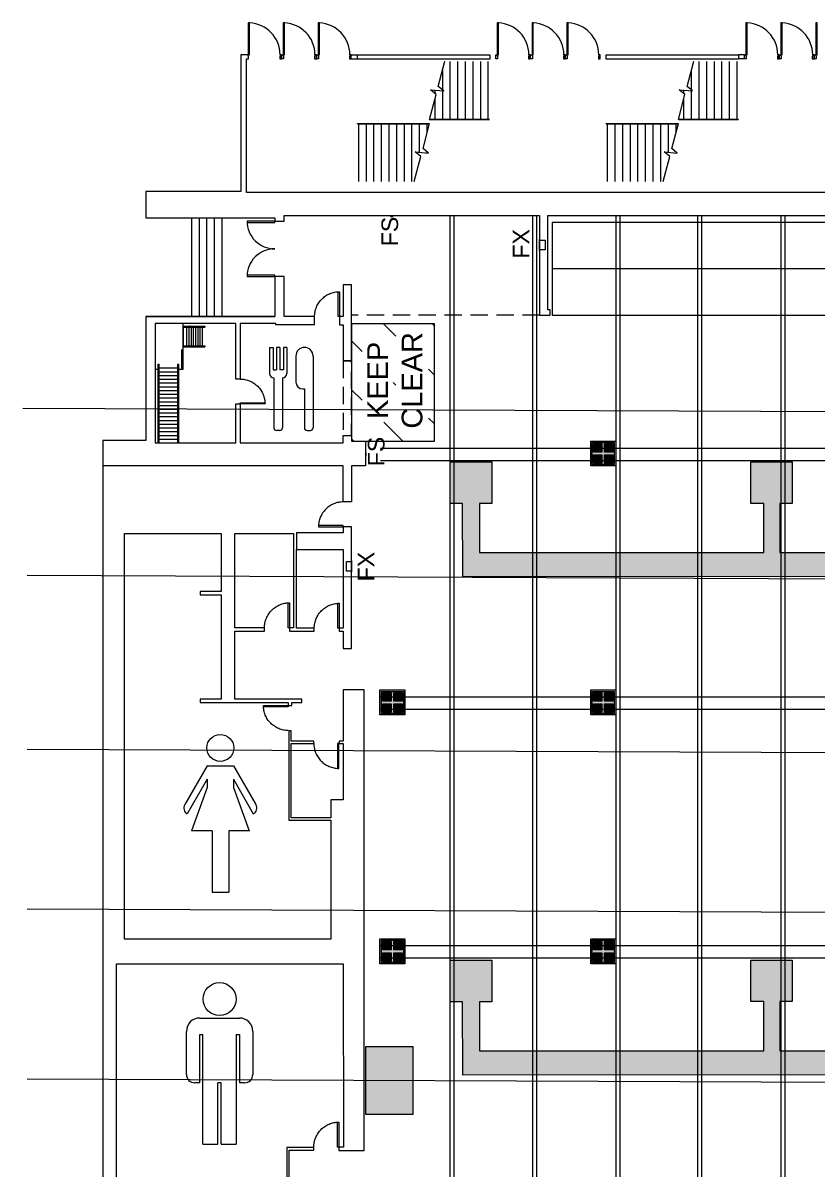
# Model space of a CAD drawing. Header units: inches. Extents: x -10671 to 1761, y -674 to 7170.
# Drawn here: x -10218 to -9069, y 5463 to 7121 of the extents above; entities that cross this region are included whole.
import ezdxf

# ---------------------------------------------------------------- set-up
doc = ezdxf.new("R2010")
doc.units = ezdxf.units.IN
doc.header["$LTSCALE"] = 19.2
doc.header["$MEASUREMENT"] = 0
doc.linetypes.add('DASHED', pattern=[1.953125, 1.302083, -0.651042])
for name, color, linetype, lineweight in [('DWG-0', 7, 'Continuous', 18), ('Venue-Ceiling-Lights Circuits', 7, 'Continuous', 5), ('Venue-Floor Pockets', 7, 'Continuous', 5), ('Venue-Walls and Doors', 7, 'Continuous', 5)]:
    doc.layers.add(name, color=color, linetype=linetype, lineweight=lineweight)
for name, color, linetype, lineweight, true_color in [('DWG-bldg-utility box', 3, 'Continuous', 18, 0x00ff00), ('Venue-Bleachers Stored', 7, 'Continuous', 15, 0xdd0000), ('Venue-Ceiling-HVAC', 7, 'Continuous', 5, 0xbbbbbb), ('Venue-Ceiling-Obstructions', 7, 'Continuous', 5, 0xdd0000), ('Venue-Concession Area', 2, 'Continuous', 18, 0xffff00), ('Venue-Fire Apparatus and Text', 1, 'Continuous', 5, 0xff0000), ('Venue-Rigging Steel-High', 7, 'Continuous', 5, 0x800000), ('Venue-Rigging Steel-Low', 7, 'Continuous', 5, 0x0000dd), ('Venue-Text-Facility', 4, 'Continuous', 5, 0x00ffff)]:
    doc.layers.add(name, color=color, linetype=linetype, lineweight=lineweight, true_color=true_color)
doc.styles.add('Arial', font='Arial')

# ---------------------------------------------------------------- blocks, each defined once
blk = doc.blocks.new('DR2')
at = {"layer": 'DWG-0', "flags": 128}
blk.add_lwpolyline([(1, -0.951), (0, -0.951), (0, -1), (1, -1, 0.414214), (0, 0, 0.414214), (1, 1), (0, 1), (0, 0.951), (1, 0.951)], format="xyb", dxfattribs=at)
blk = doc.blocks.new('DR')
at = {"layer": 'DWG-0'}
blk.add_polyline3d([(0, -0.5, 0), (0.049, -0.499, 0), (0.098, -0.495, 0), (0.147, -0.489, 0), (0.195, -0.481, 0), (0.243, -0.47, 0), (0.29, -0.457, 0), (0.337, -0.442, 0), (0.383, -0.424, 0), (0.428, -0.404, 0), (0.471, -0.382, 0), (0.514, -0.358, 0), (0.556, -0.331, 0), (0.596, -0.303, 0), (0.634, -0.273, 0), (0.672, -0.241, 0), (0.707, -0.207, 0), (0.741, -0.172, 0), (0.773, -0.134, 0), (0.803, -0.096, 0), (0.831, -0.056, 0), (0.858, -0.014, 0), (0.882, 0.029, 0), (0.904, 0.072, 0), (0.924, 0.117, 0), (0.942, 0.163, 0), (0.957, 0.21, 0), (0.97, 0.257, 0), (0.981, 0.305, 0), (0.989, 0.353, 0), (0.995, 0.402, 0), (0.999, 0.451, 0), (1, 0.5, 0), (0, 0.5, 0), (0, 0.451, 0), (1, 0.451, 0)], dxfattribs=at)
blk = doc.blocks.new('FLOORBOX')
at = {"layer": 'Venue-Floor Pockets', "linetype": 'Continuous', "lineweight": 0, "true_color": 0xaaaaaa}
blk.add_hatch(color=253, dxfattribs=at).paths.add_polyline_path([(-18, 18), (18, 18), (18, -18), (-18, -18)])
at = {"layer": 'Venue-Floor Pockets', "linetype": 'Continuous', "lineweight": 0, "true_color": 0xbbbbbb}
blk.add_hatch(color=9, dxfattribs=at).paths.add_polyline_path([(-16, 16), (16, 16), (16, -16), (-16, -16)])
at = {"layer": 'Venue-Floor Pockets', "linetype": 'Continuous', "lineweight": 0, "true_color": 0xdddddd}
for points in [[(-14, 14), (-2, 14), (-2, 2), (-14, 2)], [(2, 14), (14, 14), (14, 2), (2, 2)], [(-14, -2), (-2, -2), (-2, -14), (-14, -14)], [(2, -2), (14, -2), (14, -14), (2, -14)]]:
    blk.add_hatch(color=254, dxfattribs=at).paths.add_polyline_path(points)
at = {"layer": 'Venue-Floor Pockets', "color": 7, "linetype": 'Continuous', "lineweight": 5, "flags": 128}
for points in [[(-18, 18), (18, 18), (18, -18), (-18, -18)], [(-16, 16), (16, 16), (16, -16), (-16, -16)], [(-14, 14), (-2, 14), (-2, 2), (-14, 2)], [(2, 14), (14, 14), (14, 2), (2, 2)], [(-14, -2), (-2, -2), (-2, -14), (-14, -14)], [(2, -2), (14, -2), (14, -14), (2, -14)]]:
    blk.add_lwpolyline(points, close=True, dxfattribs=at)
blk = doc.blocks.new('FX')
at = {"layer": 'Venue-Fire Apparatus and Text'}
for p, q in [((0, -5.75), (0, 10.75)), ((0.5, 10.75), (0, 10.75)), ((0.5, -5.75), (0.5, 10.75)), ((0.5, -5.75), (0, -5.75))]:
    blk.add_line(p, q, dxfattribs=at)
at = {"layer": 'Venue-Fire Apparatus and Text', "flags": 128}
blk.add_lwpolyline([(0, 9.5), (0, -4.5), (-8, -4.5), (-8, 9.5)], close=True, dxfattribs=at)
blk = doc.blocks.new('FEVC')
at = {"layer": 'Venue-Fire Apparatus and Text'}
for p, q in [((8.25, 0.5), (-8.25, 0.5)), ((-8.25, 0.5), (-8.25, 0)), ((8.25, 0), (-8.25, 0)), ((8.25, 0.5), (8.25, 0))]:
    blk.add_line(p, q, dxfattribs=at)
at = {"layer": 'Venue-Fire Apparatus and Text', "flags": 128}
blk.add_lwpolyline([(-7, 0), (7, 0), (7, -7.5), (-7, -7.5)], close=True, dxfattribs=at)
blk = doc.blocks.new('REST')
at = {"layer": 'Venue-Text-Facility'}
for p, q in [((-33.1, 80.6), (-28.1, 80.6)), ((-33.1, 80.6), (-33.1, 43.1)), ((-28.1, 80.6), (-28.1, 48.1)), ((-18.1, 80.6), (-23.1, 80.6)), ((-23.1, 80.6), (-23.1, 48.1)), ((-18.1, 80.6), (-18.1, 48.1)), ((-8.1, 80.6), (-13.1, 80.6)), ((-13.1, 80.6), (-13.1, 48.1)), ((-8.1, 80.6), (-8.1, 43.1)), ((4.9, 68.1), (4.9, 30.6)), ((29.9, 68.1), (29.9, -35.7)), ((-28.1, 48.1), (-23.1, 48.1)), ((-26.9, 36.8), (-26.9, -35.7)), ((-13.1, 48.1), (-18.1, 48.1)), ((-14.4, 36.8), (-14.4, -35.7)), ((14.9, 20.6), (17.4, 20.6)), ((17.4, 20.6), (17.4, -35.7)), ((-18.1, -39.4), (-23.1, -39.4)), ((21.1, -39.4), (26.1, -39.4))]:
    blk.add_line(p, q, dxfattribs=at)
for centre, radius, start, end in [((17.4, 68.1), 12.5, 0, 180), ((-26.9, 43.1), 6.25, 180, 270), ((-14.4, 43.1), 6.25, 270, 0), ((14.9, 30.6), 10, 180, 270), ((-23.1, -35.7), 3.75, 180, 270), ((-18.1, -35.7), 3.75, 270, 0), ((21.1, -35.7), 3.75, 180, 270), ((26.1, -35.7), 3.75, 270, 0)]:
    blk.add_arc(centre, radius, start, end, dxfattribs=at)
blk = doc.blocks.new('MEN')
at = {"layer": 'Venue-Text-Facility'}
for p, q in [((-2, 76), (22, 76)), ((-10, 42), (-10, 68)), ((-2, 37), (-2, 66)), ((-2, 66), (0, 66)), ((0, 0), (0, 66)), ((20, 66), (20, 0)), ((20, 66), (22, 66)), ((22, 66), (22, 37)), ((30, 68), (30, 42)), ((-2, 37), (-5, 37)), ((11, 37), (9, 37)), ((9, 0), (9, 37)), ((11, 0), (11, 37)), ((25, 37), (22, 37)), ((0, 0), (9, 0)), ((11, 0), (20, 0))]:
    blk.add_line(p, q, dxfattribs=at)
blk.add_circle((10, 87.44), 9.93, dxfattribs=at)
for centre, radius, start, end in [((-2, 68), 8, 90, 180), ((22, 68), 8, 0, 90), ((-5, 42), 5, 180, 270), ((25, 42), 5, 270, 0)]:
    blk.add_arc(centre, radius, start, end, dxfattribs=at)
blk = doc.blocks.new('WOMEN')
at = {"layer": 'Venue-Text-Facility'}
for p, q in [((-8, 76), (-21.46, 52.68)), ((-8, 76), (7.77, 76)), ((7.77, 76), (21.23, 52.68)), ((-8, 68), (-20, 47.22)), ((-8, 63.1), (-17.5, 37)), ((-8, 68), (-8, 63.1)), ((7.77, 68), (7.77, 63.1)), ((7.77, 68), (19.77, 47.22)), ((7.77, 63.1), (17.27, 37)), ((-5, 37), (-17.5, 37)), ((-5, 37), (-5, 0)), ((5, 37), (5, 0)), ((17.5, 37), (5, 37)), ((-5, 0), (5, 0))]:
    blk.add_line(p, q, dxfattribs=at)
blk.add_circle((-0.12, 86.89), 8.11, dxfattribs=at)
for centre, start, end in [((-18.37, 50.58), 145.79538, 244.20462), ((18.14, 50.58), 295.79538, 34.20462)]:
    blk.add_arc(centre, 3.74, start, end, dxfattribs=at)

msp = doc.modelspace()

# ---------------------------------------------------------------- hatches: boundary and pattern name
at = {"layer": 'Venue-Ceiling-HVAC', "linetype": 'Continuous', "lineweight": 0, "true_color": 0xbbbbbb}
for points in [[(-9581.3, 6319.9), (-9581.7, 6426.2), (-9599.5, 6426.2), (-9599.5, 6486.2), (-9539.5, 6486.2), (-9539.5, 6426.2), (-9557.3, 6426.2), (-9557.3, 6355.3), (-9145.8, 6355.3), (-9145.8, 6426.2), (-9165, 6426.2), (-9165, 6486.2), (-9104.9, 6486.2), (-9104.9, 6426.2), (-9122.6, 6426.2), (-9122.6, 6355.3), (-8699.1, 6355.3), (-8699.1, 6426.1), (-8718.3, 6426.1), (-8718.3, 6486.2), (-8658.4, 6486.2), (-8658.4, 6426.2), (-8676.1, 6426.2), (-8676.1, 6355.3), (-8250.4, 6355.3), (-8250.4, 6426.2), (-8269.6, 6426.2), (-8269.6, 6486.2), (-8209.6, 6486.2), (-8209.6, 6426.2), (-8227.3, 6426.2), (-8227.3, 6355.4), (-7816.7, 6355.4), (-7816.7, 6426.2), (-7835.9, 6426.2), (-7835.9, 6486.2), (-7775.9, 6486.2), (-7775.9, 6426.2), (-7793.3, 6426.2), (-7793.3, 6355.4), (-7559.3, 6355.9), (-7559.3, 6320.5)], [(-9581.3, 5599.3), (-9581.7, 5705.5), (-9599.5, 5705.5), (-9599.5, 5765.5), (-9539.5, 5765.5), (-9539.5, 5705.5), (-9557.3, 5705.5), (-9557.3, 5634.6), (-9145.8, 5634.6), (-9145.8, 5705.6), (-9165, 5705.6), (-9165, 5765.6), (-9104.9, 5765.6), (-9104.9, 5705.6), (-9122.6, 5705.6), (-9122.6, 5634.6), (-8699.1, 5634.6), (-8699.1, 5705.5), (-8718.3, 5705.5), (-8718.3, 5765.6), (-8658.4, 5765.5), (-8658.4, 5705.5), (-8676.1, 5705.5), (-8676.1, 5634.6), (-8250.4, 5634.6), (-8250.4, 5705.5), (-8269.6, 5705.5), (-8269.6, 5765.5), (-8209.6, 5765.5), (-8209.6, 5705.5), (-8227.3, 5705.5), (-8227.3, 5634.7), (-7816.7, 5634.7), (-7816.7, 5705.5), (-7835.9, 5705.5), (-7835.9, 5765.5), (-7775.9, 5765.5), (-7775.9, 5705.5), (-7793.3, 5705.5), (-7793.3, 5634.7), (-7559.3, 5635.2), (-7559.3, 5599.9)]]:
    msp.add_hatch(color=9, dxfattribs=at).paths.add_polyline_path(points)
at = {"layer": 'Venue-Ceiling-Obstructions', "linetype": 'Continuous', "lineweight": 0}
msp.add_hatch(color=255, dxfattribs=at).paths.add_polyline_path([(-9721.9, 5542.1), (-9721.9, 5640.9), (-9653.9, 5640.9), (-9653.9, 5542.1)])
at = {"layer": 'Venue-Concession Area', "linetype": 'Continuous', "lineweight": 18, "true_color": 0xff0000}
h = msp.add_hatch(dxfattribs=at)
h.set_pattern_fill('ANSI31', color=1, scale=2.666667, angle=90, style=0, pattern_type=2)
h.set_pattern_definition([(135, (-9682.26, 6600.933), (-35.355, -35.355), [])])
h.paths.add_polyline_path([(-9742.3, 6516.3), (-9622.3, 6516.3), (-9622.3, 6685.6), (-9742.3, 6685.6)])
h.paths.add_polyline_path([(-9678.4, 6529.7), (-9678.4, 6678.5), (-9630.9, 6678.5), (-9630.9, 6529.7)])
h.paths.add_polyline_path([(-9727.2, 6543.5), (-9727.2, 6664.7), (-9682.2, 6664.7), (-9682.2, 6543.5)])

# ---------------------------------------------------------------- linework, layer by layer
at = {"layer": 'Venue-Bleachers Stored'}
for p, q in [((-7864.3, 6832.3), (-9452.3, 6832.3)), ((-9452.3, 6832.3), (-9452.3, 6698.3)), ((-7864.3, 6765.3), (-9452.3, 6765.3)), ((-9452.3, 6698.3), (-7864.3, 6698.3))]:
    msp.add_line(p, q, dxfattribs=at)
at = {"layer": 'Venue-Ceiling-HVAC', "flags": 128}
for points in [[(-7559.3, 6320.5), (-9581.3, 6319.9), (-9581.7, 6426.2), (-9599.5, 6426.2), (-9599.5, 6486.2), (-9539.5, 6486.2), (-9539.5, 6426.2), (-9557.3, 6426.2), (-9557.3, 6355.3), (-9145.8, 6355.3), (-9145.8, 6426.2), (-9165, 6426.2), (-9165, 6486.2), (-9104.9, 6486.2), (-9104.9, 6426.2), (-9122.6, 6426.2), (-9122.6, 6355.3), (-8699.1, 6355.3)], [(-7559.3, 5599.9), (-9581.3, 5599.3), (-9581.7, 5705.5), (-9599.5, 5705.5), (-9599.5, 5765.5), (-9539.5, 5765.5), (-9539.5, 5705.5), (-9557.3, 5705.5), (-9557.3, 5634.6), (-9145.8, 5634.6), (-9145.8, 5705.6), (-9165, 5705.6), (-9165, 5765.6), (-9104.9, 5765.6), (-9104.9, 5705.6), (-9122.6, 5705.6), (-9122.6, 5634.6), (-8699.1, 5634.6)]]:
    msp.add_lwpolyline(points, dxfattribs=at)
at = {"layer": 'Venue-Ceiling-Lights Circuits', "color": 7, "linetype": 'Continuous', "lineweight": 5}
for p, q in [((-7459, 6552.1), (-10217.8, 6563.6)), ((-7466.2, 6310.2), (-10211.8, 6321.7)), ((-7466.2, 6058.9), (-10211.8, 6070.4)), ((-7466.2, 5827.7), (-10211.8, 5839.2)), ((-7466.2, 5582.1), (-10211.8, 5593.6))]:
    msp.add_line(p, q, dxfattribs=at)
at = {"layer": 'Venue-Ceiling-Obstructions', "flags": 128}
msp.add_lwpolyline([(-9721.9, 5542.1), (-9721.9, 5640.9), (-9653.9, 5640.9), (-9653.9, 5542.1)], close=True, dxfattribs=at)
at = {"layer": 'Venue-Concession Area', "flags": 128}
msp.add_lwpolyline([(-9742.3, 6516.3), (-9622.3, 6516.3), (-9622.3, 6685.6), (-9742.3, 6685.6)], close=True, dxfattribs=at)
at = {"layer": 'Venue-Fire Apparatus and Text', "flags": 128}
for points in [[(-9685.9, 6842.3), (-9685.9, 6841.3), (-9682.9, 6841.3), (-9682.9, 6842.3)], [(-9722.3, 6495.6), (-9721.3, 6495.6), (-9721.3, 6498.6), (-9722.3, 6498.6)]]:
    msp.add_lwpolyline(points, dxfattribs=at)
at = {"layer": 'Venue-Rigging Steel-High'}
for p, q in [((-9600.2, 6841.4), (-9600.2, 4022.6)), ((-9594.2, 6841.4), (-9594.2, 4022.6)), ((-9480.7, 6841.4), (-9480.7, 4022.7)), ((-9474.7, 6841.4), (-9474.7, 4022.7)), ((-9360.1, 6841.4), (-9360.1, 4027.2)), ((-9354.1, 6841.4), (-9354.1, 4027.2)), ((-9241.9, 6841.4), (-9241.9, 3990.5)), ((-9235.9, 6841.4), (-9235.9, 3990.5)), ((-9121.4, 6841.4), (-9121.4, 3990.5)), ((-9115.4, 6841.4), (-9115.4, 3990.5))]:
    msp.add_line(p, q, dxfattribs=at)
at = {"layer": 'Venue-Rigging Steel-Low'}
for p, q in [((-7587.7, 6505.7), (-9700.7, 6505.7)), ((-7587.7, 6487.7), (-9700.7, 6487.7)), ((-7573.5, 6146.1), (-9700.7, 6146.1)), ((-7573.5, 6128.1), (-9700.7, 6128.1)), ((-7573.5, 5786.5), (-9700.7, 5786.5)), ((-7573.5, 5768.5), (-9700.7, 5768.5))]:
    msp.add_line(p, q, dxfattribs=at)
at = {"layer": 'Venue-Walls and Doors'}
for p, q in [((-9843.8, 7075), (-9843.3, 7075)), ((-9843.8, 7069), (-9843.3, 7069)), ((-9793.3, 7075), (-9792.8, 7075)), ((-9793.3, 7069), (-9792.8, 7069)), ((-9742.8, 7075), (-9734, 7075)), ((-9742.8, 7069), (-9734, 7069)), ((-9600, 7065.2), (-9600, 6981.9)), ((-9589, 7065.2), (-9589, 6981.9)), ((-9578, 7065.2), (-9578, 6981.9)), ((-9567, 7065.2), (-9567, 6981.9)), ((-9556, 7065.2), (-9556, 6981.9)), ((-9545, 7065.2), (-9545, 6981.9)), ((-9545, 7063.2), (-9545, 6981.9)), ((-9240, 7065.2), (-9240, 6981.9)), ((-9229, 7065.2), (-9229, 6981.9)), ((-9218, 7065.2), (-9218, 6981.9)), ((-9207, 7065.2), (-9207, 6981.9)), ((-9196, 7065.2), (-9196, 6981.9)), ((-9185, 7065.2), (-9185, 6981.9)), ((-9173.8, 7075), (-9182.5, 7075)), ((-9173.8, 7069), (-9182.5, 7069)), ((-9123.8, 7075), (-9123.3, 7075)), ((-9123.8, 7069), (-9123.3, 7069)), ((-9073.3, 7075), (-9072.8, 7075)), ((-9073.3, 7069), (-9072.8, 7069)), ((-9611, 7052.2), (-9611, 6981.9)), ((-9251, 7052.2), (-9251, 6981.9)), ((-9622, 7023.9), (-9622, 7019.3)), ((-9262, 7023.9), (-9262, 7019.3)), ((-9622, 7010.5), (-9622, 6981.9)), ((-9262, 7010.5), (-9262, 6981.9)), ((-9629.6, 6981.5), (-9543, 6981.5)), ((-9629.5, 6981.9), (-9543, 6981.9)), ((-9269.6, 6981.5), (-9183, 6981.5)), ((-9269.5, 6981.9), (-9183, 6981.9)), ((-9183, 6981.9), (-9183, 6981.5)), ((-9734, 6975.5), (-9629.4, 6975.5)), ((-9734, 6975.2), (-9734, 6975.5)), ((-9734, 6975.2), (-9629.5, 6975.2)), ((-9732, 6891.9), (-9732, 6975.2)), ((-9721, 6891.9), (-9721, 6975.2)), ((-9710, 6891.9), (-9710, 6975.2)), ((-9699, 6891.9), (-9699, 6975.2)), ((-9688, 6891.9), (-9688, 6975.2)), ((-9677, 6891.9), (-9677, 6975.2)), ((-9666, 6891.9), (-9666, 6975.2)), ((-9655, 6891.9), (-9655, 6975.2)), ((-9644, 6933.9), (-9644, 6975.2)), ((-9633, 6962.2), (-9633, 6975.2)), ((-9374, 6975.5), (-9269.4, 6975.5)), ((-9374, 6975.2), (-9374, 6975.5)), ((-9374, 6975.2), (-9269.5, 6975.2)), ((-9372, 6891.9), (-9372, 6975.2)), ((-9361, 6891.9), (-9361, 6975.2)), ((-9350, 6891.9), (-9350, 6975.2)), ((-9339, 6891.9), (-9339, 6975.2)), ((-9328, 6891.9), (-9328, 6975.2)), ((-9317, 6891.9), (-9317, 6975.2)), ((-9306, 6891.9), (-9306, 6975.2)), ((-9295, 6891.9), (-9295, 6975.2)), ((-9284, 6933.9), (-9284, 6975.2)), ((-9273, 6962.2), (-9273, 6975.2)), ((-9633, 6933), (-9633, 6934.4)), ((-9973.6, 6696.3), (-9973.6, 6839.3)), ((-9962.6, 6696.3), (-9962.6, 6839.3)), ((-9951.6, 6696.3), (-9951.6, 6839.3)), ((-9940.6, 6696.3), (-9940.6, 6839.3)), ((-9929.6, 6696.3), (-9929.6, 6839.3)), ((-10039.8, 6696.3), (-9853.6, 6696.3)), ((-9985.8, 6620.5), (-9985.8, 6686.5)), ((-9985.8, 6682.5), (-9954.6, 6682.5)), ((-9985.8, 6654), (-9985.8, 6681)), ((-9985.8, 6681), (-9985.8, 6654)), ((-9985.8, 6681), (-9954.6, 6681)), ((-9980.6, 6654), (-9980.6, 6681)), ((-9977.3, 6654), (-9977.3, 6681)), ((-9974.1, 6654), (-9974.1, 6681)), ((-9970.9, 6654), (-9970.9, 6681)), ((-9967.7, 6654), (-9967.7, 6681)), ((-9964.4, 6654), (-9964.4, 6681)), ((-9961.2, 6654), (-9961.2, 6681)), ((-9957.9, 6654), (-9957.9, 6681)), ((-9954.6, 6682.5), (-9954.6, 6681)), ((-9988.3, 6647.8), (-9988.3, 6622.3)), ((-9986.8, 6647.8), (-9986.8, 6622.3)), ((-9985.8, 6654), (-9985.8, 6654.3)), ((-9985.8, 6654), (-9954.6, 6654)), ((-9985.8, 6652.5), (-9954.6, 6652.5)), ((-9954.6, 6654), (-9954.6, 6652.5)), ((-10026.3, 6620.5), (-10022.2, 6620.5)), ((-10022.2, 6513.5), (-10022.2, 6627.5)), ((-10022.2, 6627.5), (-10020.7, 6627.5)), ((-10020.7, 6513.5), (-10020.7, 6627.5)), ((-10020.7, 6622), (-9993.7, 6622)), ((-10020.7, 6616.6), (-9993.7, 6616.6)), ((-9993.7, 6513.5), (-9993.7, 6627.5)), ((-9993.7, 6627.5), (-9992.2, 6627.5)), ((-9992.2, 6513.5), (-9992.2, 6627.5)), ((-9992.2, 6620.5), (-9985.8, 6620.5)), ((-10020.7, 6611.2), (-9993.7, 6611.2)), ((-10020.7, 6605.7), (-9993.7, 6605.7)), ((-10020.7, 6600.3), (-9993.7, 6600.3)), ((-10020.7, 6594.9), (-9993.7, 6594.9)), ((-10020.7, 6589.5), (-9993.7, 6589.5)), ((-10020.7, 6584), (-9993.7, 6584)), ((-10020.7, 6578.6), (-9993.7, 6578.6)), ((-10020.7, 6573.2), (-9993.7, 6573.2)), ((-10020.7, 6567.8), (-9993.7, 6567.8)), ((-10020.7, 6562.4), (-9993.7, 6562.4)), ((-10020.7, 6557), (-9993.7, 6557)), ((-10020.7, 6551.6), (-9993.7, 6551.6)), ((-10020.7, 6546.1), (-9993.7, 6546.1)), ((-10020.7, 6540.8), (-9993.7, 6540.8)), ((-10020.7, 6535.3), (-9993.7, 6535.3)), ((-10020.7, 6529.9), (-9993.7, 6529.9)), ((-10020.7, 6524.5), (-9993.7, 6524.5)), ((-10020.7, 6519.1), (-9993.7, 6519.1)), ((-9903.6, 6513.5), (-9754.3, 6513.5))]:
    msp.add_line(p, q, dxfattribs=at)
at = {"layer": 'Venue-Walls and Doors', "linetype": 'DASHED'}
msp.add_line((-9470.3, 6698.3), (-9742.3, 6698.3), dxfattribs=at)
at = {"layer": 'Venue-Walls and Doors', "flags": 128}
for points in [[(-9890, 7075), (-9890, 7121), (-9891.8, 7121), (-9891.8, 7075)], [(-9839.5, 7075), (-9839.5, 7121), (-9841.3, 7121), (-9841.3, 7075)], [(-9789, 7075), (-9789, 7121), (-9790.8, 7121), (-9790.8, 7075)], [(-9530, 7075), (-9530, 7121), (-9531.8, 7121), (-9531.8, 7075)], [(-9479.5, 7075), (-9479.5, 7121), (-9481.3, 7121), (-9481.3, 7075)], [(-9429, 7075), (-9429, 7121), (-9430.8, 7121), (-9430.8, 7075)], [(-9170, 7075), (-9170, 7121), (-9171.8, 7121), (-9171.8, 7075)], [(-9119.5, 7075), (-9119.5, 7121), (-9121.3, 7121), (-9121.3, 7075)], [(-9069, 7075), (-9069, 7121), (-9070.8, 7121), (-9070.8, 7075)], [(-9843.8, 7069), (-9843.8, 7075), (-9845.8, 7075), (-9845.8, 7073), (-9846.3, 7073), (-9846.3, 7069)], [(-9843.3, 7069), (-9843.3, 7075), (-9841.3, 7075), (-9841.3, 7073), (-9840.8, 7073), (-9840.8, 7069)], [(-9793.3, 7069), (-9793.3, 7075), (-9795.3, 7075), (-9795.3, 7073), (-9795.8, 7073), (-9795.8, 7069)], [(-9792.8, 7069), (-9792.8, 7075), (-9790.8, 7075), (-9790.8, 7073), (-9790.3, 7073), (-9790.3, 7069)], [(-9742.8, 7069), (-9742.8, 7075), (-9744.8, 7075), (-9744.8, 7073), (-9745.3, 7073), (-9745.3, 7069)], [(-9734, 7068.5), (-9734, 7075), (-9542.5, 7075), (-9542.5, 7068.5)], [(-9533.8, 7069), (-9533.8, 7075), (-9531.8, 7075), (-9531.8, 7073), (-9531.3, 7073), (-9531.3, 7069)], [(-9483.8, 7069), (-9483.8, 7075), (-9485.8, 7075), (-9485.8, 7073), (-9486.3, 7073), (-9486.3, 7069)], [(-9483.3, 7069), (-9483.3, 7075), (-9481.3, 7075), (-9481.3, 7073), (-9480.8, 7073), (-9480.8, 7069)], [(-9433.3, 7069), (-9433.3, 7075), (-9435.3, 7075), (-9435.3, 7073), (-9435.8, 7073), (-9435.8, 7069)], [(-9432.8, 7069), (-9432.8, 7075), (-9430.8, 7075), (-9430.8, 7073), (-9430.3, 7073), (-9430.3, 7069)], [(-9382.8, 7069), (-9382.8, 7075), (-9384.8, 7075), (-9384.8, 7073), (-9385.3, 7073), (-9385.3, 7069)], [(-9182.5, 7068.5), (-9374, 7068.5), (-9374, 7075), (-9182.5, 7075)], [(-9173.8, 7069), (-9173.8, 7075), (-9171.8, 7075), (-9171.8, 7073), (-9171.3, 7073), (-9171.3, 7069)], [(-9123.8, 7069), (-9123.8, 7075), (-9125.8, 7075), (-9125.8, 7073), (-9126.3, 7073), (-9126.3, 7069)], [(-9123.3, 7069), (-9123.3, 7075), (-9121.3, 7075), (-9121.3, 7073), (-9120.8, 7073), (-9120.8, 7069)], [(-9073.3, 7069), (-9073.3, 7075), (-9075.3, 7075), (-9075.3, 7073), (-9075.8, 7073), (-9075.8, 7069)], [(-9072.8, 7069), (-9072.8, 7075), (-9070.8, 7075), (-9070.8, 7073), (-9070.3, 7073), (-9070.3, 7069)]]:
    msp.add_lwpolyline(points, close=True, dxfattribs=at)
for points in [[(-7942, 6875.8), (-9894.5, 6875.8), (-9894.5, 7069), (-9891.3, 7069), (-9891.3, 7073), (-9891.8, 7073), (-9891.8, 7075), (-9902.5, 7075), (-9902.5, 6877.3), (-10039.8, 6877.3), (-10039.8, 6839.3), (-9853.6, 6839.3), (-9853.6, 6834.3), (-9839.9, 6834.3), (-9839.9, 6842.3), (-9470.3, 6842.3), (-9470.3, 6698.3), (-9455.3, 6698.3), (-9455.3, 6706.3), (-9458.3, 6706.3), (-9458.3, 6842.3), (-7858.3, 6842.3)], [(-9629.6, 6981.5), (-9620.1, 7017.7), (-9628.3, 7024.4), (-9609.1, 7022.9), (-9617, 7029.3), (-9607.4, 7065.5)], [(-9269.6, 6981.5), (-9260.1, 7017.7), (-9268.3, 7024.4), (-9249.1, 7022.9), (-9257, 7029.3), (-9247.4, 7065.5)], [(-9651.6, 6891.5), (-9642.1, 6927.7), (-9650.3, 6934.4), (-9631.1, 6932.9), (-9639, 6939.3), (-9629.4, 6975.5)], [(-9291.6, 6891.5), (-9282.1, 6927.7), (-9290.3, 6934.4), (-9271.1, 6932.9), (-9279, 6939.3), (-9269.4, 6975.5)], [(-9795.9, 6684.3), (-9795.9, 6696.3), (-9839.9, 6696.3), (-9839.9, 6754.3), (-9853.6, 6754.3), (-9853.6, 6696.3), (-10039.8, 6696.3), (-10039.8, 6517.3), (-10102.2, 6517.3), (-10102.2, 5436.3)], [(-9742.3, 6632.3), (-9742.3, 6742.3), (-9754.3, 6742.3), (-9754.3, 6696.3), (-9759.9, 6696.3), (-9759.9, 6684.3), (-9754.3, 6684.3), (-9754.3, 6632.3), (-9742.3, 6632.3)], [(-9795.9, 6684.3), (-9851.9, 6684.3), (-9851.9, 6686.5), (-9903.6, 6686.5), (-9903.6, 6606), (-9909.6, 6606), (-9909.6, 6686.5), (-10026.3, 6686.5), (-10026.3, 6513.5), (-9909.6, 6513.5), (-9909.6, 6570), (-9903.6, 6570), (-9903.6, 6513.5), (-9754.3, 6513.5), (-9754.3, 6524.3), (-9742.3, 6524.3), (-9742.3, 6516.3), (-9722.3, 6516.3), (-9722.3, 6480.3), (-9742.3, 6480.3), (-9742.3, 6428.3), (-9754.3, 6428.3), (-9754.3, 6480.3), (-10102.2, 6480.3)], [(-10082.4, 5435.7), (-10082.4, 5760.3), (-9754.3, 5760.3), (-9754.2, 5495.2), (-9761, 5495.2), (-9761, 5490.3), (-9724.3, 5490.3), (-9724.3, 6156.3), (-9754.3, 6156.3), (-9754.3, 6082.5), (-9760.3, 6082.5), (-9760.3, 6078.9), (-9754.3, 6078.9), (-9754.3, 5997.3), (-9772.3, 5997.3), (-9772.3, 5971.5), (-9829.6, 5971.5), (-9829.6, 6078.9), (-9796.9, 6078.9), (-9796.9, 6082.5), (-9829.6, 6082.5), (-9829.6, 6097), (-9833.3, 6097), (-9833.3, 5967.9), (-9772.3, 5967.9), (-9772.3, 5795.7), (-10070.9, 5795.7), (-10070.9, 6382.8), (-9931.2, 6382.8), (-9931.2, 6298.7), (-9961.2, 6298.7), (-9961.2, 6293.8), (-9931.2, 6293.8), (-9931.2, 6143.2), (-9961.2, 6143.2), (-9961.2, 6138.3), (-9833.9, 6138.3), (-9833.9, 6133.7), (-9829, 6133.7), (-9829, 6138.3), (-9814.3, 6138.3), (-9814.3, 6143.2), (-9911.2, 6143.2), (-9911.2, 6241.4), (-9868.3, 6241.4), (-9868.3, 6246.3), (-9911.2, 6246.3), (-9911.2, 6382.8), (-9826.3, 6382.8), (-9826.3, 6246.3), (-9832.3, 6246.3), (-9832.3, 6241.4), (-9796.3, 6241.4), (-9796.3, 6245.7), (-9822, 6245.7), (-9822, 6359.3), (-9754.3, 6359.3), (-9754.3, 6245.7), (-9760.3, 6245.7), (-9760.3, 6241.4), (-9754.3, 6241.4), (-9754.3, 6216.3), (-9742.3, 6216.3), (-9742.3, 6392.3), (-9754.3, 6392.3), (-9754.3, 6383.4), (-9822, 6383.4), (-9822, 6359.3)], [(-9832.5, 5435.7), (-9832.5, 5490.9), (-9797, 5490.9), (-9797, 5494.5), (-9836.1, 5494.5), (-9836.1, 5435.7)]]:
    msp.add_lwpolyline(points, dxfattribs=at)
at = {"layer": 'Venue-Walls and Doors', "linetype": 'DASHED', "flags": 128}
msp.add_lwpolyline([(-9754.3, 6632.3), (-9754.3, 6524.3), (-9742.3, 6524.3), (-9742.3, 6632.3)], close=True, dxfattribs=at)
at = {"layer": 'Venue-Walls and Doors'}
for centre, radius, start, end in [((-9891.8, 7075), 46, 0, 87.612), ((-9841.3, 7075), 46, 0, 87.612), ((-9790.8, 7075), 46, 0, 87.612), ((-9531.8, 7075), 46, 0, 87.612), ((-9481.3, 7075), 46, 0, 87.612), ((-9430.8, 7075), 46, 0, 87.612), ((-9171.8, 7075), 46, 0, 87.612), ((-9121.3, 7075), 46, 0, 87.612), ((-9976.1, 6681.8), 0.75, 90, 270), ((-9987.5, 6647.8), 0.75, 0, 180), ((-9976.1, 6653.3), 0.75, 90, 270), ((-10021.5, 6626), 0.75, 0, 180), ((-9993, 6626), 0.75, 0, 180), ((-9987.5, 6622.3), 0.75, 180, 0), ((-10021.5, 6522.4), 0.75, 180, 0), ((-9993, 6522.4), 0.75, 180, 0)]:
    msp.add_arc(centre, radius, start, end, dxfattribs=at)

# ---------------------------------------------------------------- block references
at = {"layer": 'DWG-bldg-utility box', "rotation": 90}
for p in [(-9378.3, 6498.3), (-9683.3, 6138.3), (-9378.3, 6138.3), (-9683.3, 5778.3), (-9378.3, 5778.3)]:
    msp.add_blockref('FLOORBOX', p, dxfattribs=at)
at = {"layer": 'Venue-Fire Apparatus and Text'}
for name, p, rotation in [('FX', (-9470.3, 6802.3), 180), ('FEVC', (-9742.3, 6335.3), 270)]:
    msp.add_blockref(name, p, dxfattribs=dict(at, rotation=rotation))
at = {"layer": 'Venue-Text-Facility'}
msp.add_blockref('REST', (-9827.9, 6571.1), dxfattribs=at)
at = {"layer": 'Venue-Text-Facility', "xscale": 2.4, "yscale": 2.4, "zscale": 2.4}
for name, p in [('WOMEN', (-9932, 5864)), ('MEN', (-9957.3, 5499.4))]:
    msp.add_blockref(name, p, dxfattribs=at)
at = {"layer": 'Venue-Walls and Doors'}
for name, p, xscale, yscale, zscale, rotation in [('DR2', (-9853.6, 6794.3), 40, 40, 40, 180.0000000000339), ('DR', (-9777.9, 6696.3), -36, 36, 36, 269.9999999796422), ('DR', (-9903.6, 6588), -36, 36, 36, 179.9999999796423), ('DR', (-9754.3, 6410.3), 36, 36, 36, 180), ('DR', (-9850.3, 6246.3), -36, 36, 36, 269.9999999999852), ('DR', (-9778.3, 6245.7), -36, 36, 36, 269.9999999999852), ('DR', (-9833.9, 6115.7), -36, 36, 36, 359.9999999999936), ('DR', (-9778.9, 6078.9), 36, 36, 36, 270.0000000000065), ('DR', (-9779, 5495.2), -36, 36, 36, 270)]:
    msp.add_blockref(name, p, dxfattribs=dict(at, xscale=xscale, yscale=yscale, zscale=zscale, rotation=rotation))

# ---------------------------------------------------------------- texts
at = {"layer": 'Venue-Concession Area', "char_height": 30, "attachment_point": 5, "rotation": 90, "line_spacing_factor": 0.970891, "style": 'Arial'}
for s, insert in [('CLEAR', (-9654.7, 6604.1)), ('KEEP', (-9704.7, 6604.1))]:
    msp.add_mtext(s, dxfattribs=dict(at, insert=insert))
at = {"layer": 'Venue-Fire Apparatus and Text', "char_height": 24, "rotation": 90, "line_spacing_factor": 0.970891, "style": 'Arial'}
for s, insert, attachment_point in [('FS', (-9699.1, 6797.9), 1), ('FX', (-9497.1, 6801.5), 5), ('FS', (-9718.8, 6479.7), 1), ('FX', (-9721.5, 6334.7), 5)]:
    msp.add_mtext(s, dxfattribs=dict(at, insert=insert, attachment_point=attachment_point))

doc.saveas('drawing.dxf')
